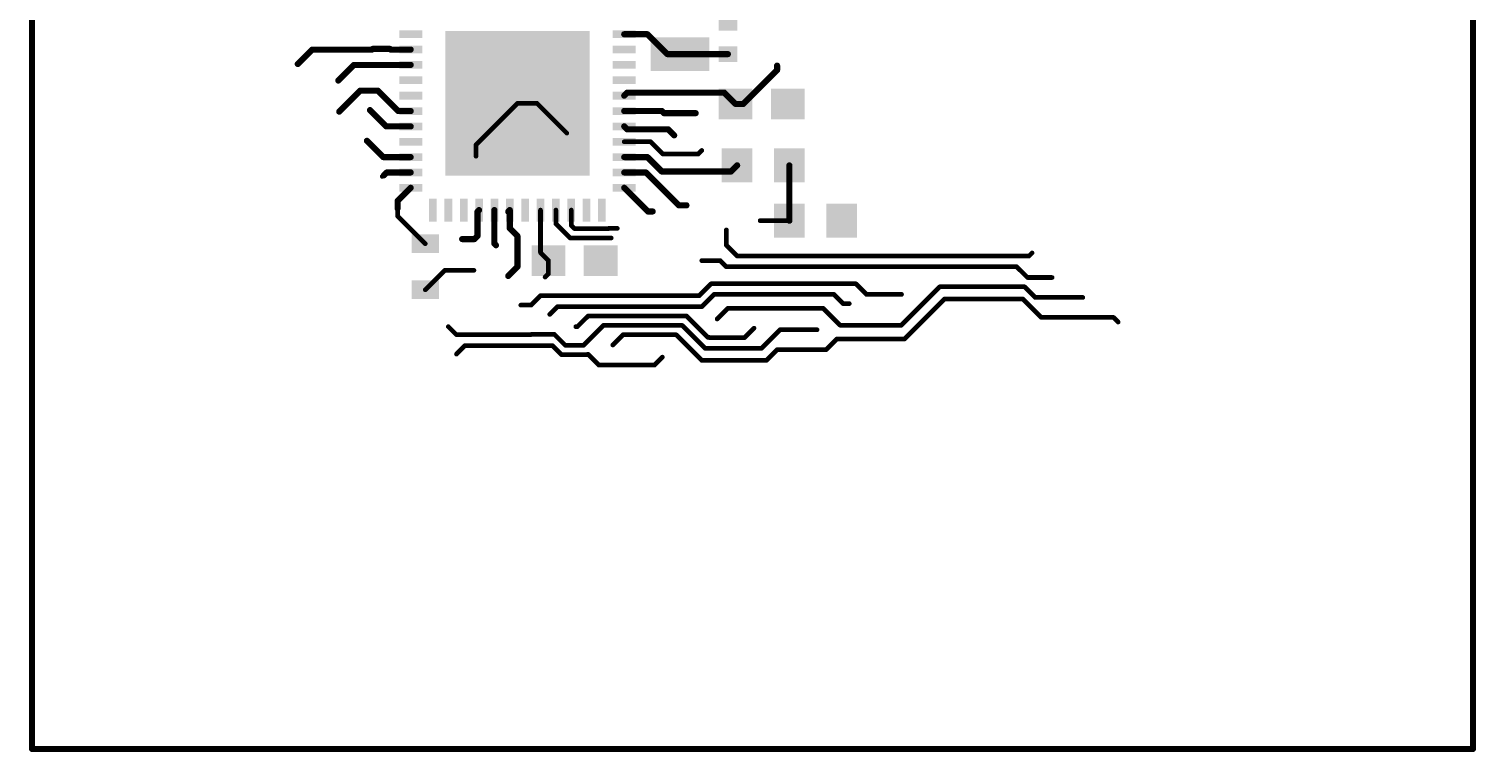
# Model space of a CAD drawing. Extents: x -24.5 to 22.6, y -29.3 to 21.6.
# Drawn here: x -24.5 to 22.6, y -29.3 to -5.76 of the extents above; entities that cross this region are included whole.
import ezdxf

# ---------------------------------------------------------------- set-up
doc = ezdxf.new("R2010")
doc.units = 0
doc.layers.add('16', color=132, linetype='CONTINUOUS')

# ---------------------------------------------------------------- blocks, each defined once
blk = doc.blocks.new('RECT')
blk.add_solid([(-0.5, -0.5), (0.5, -0.5), (-0.5, 0.5), (0.5, 0.5)])

msp = doc.modelspace()

# ---------------------------------------------------------------- linework, layer by layer
at = {"layer": '16'}
for points, const_width in [([(-24.4, 21.45), (-24.4, -29.2)], 0.2), ([(22.5, -29.2), (22.5, 21.45)], 0.2), ([(-5.125, -5.93), (-4.37, -5.93)], 0.2), ([(-4.37, -5.93), (-3.722, -6.578)], 0.2), ([(-15.2805, -6.43), (-15.7502, -6.8998)], 0.2), ([(-13.3371, -6.43), (-15.2805, -6.43)], 0.2), ([(-13.3137, -6.4066), (-13.3371, -6.43)], 0.2), ([(-12.7492, -6.4066), (-13.3137, -6.4066)], 0.2), ([(-12.7258, -6.43), (-12.7492, -6.4066)], 0.2), ([(-12.7258, -6.43), (-12.075, -6.43)], 0.2), ([(-3.722, -6.578), (-3.308, -6.578)], 0.2), ([(-3.308, -6.578), (-3.31, -6.58)], 0.2), ([(-1.75, -6.578), (-3.308, -6.578)], 0.2), ([(-13.9234, -6.93), (-14.4314, -7.438)], 0.2), ([(-12.075, -6.93), (-13.9234, -6.93)], 0.2), ([(-0.1491, -7.1009), (-1.2482, -8.2)], 0.2), ([(-0.1491, -6.9509), (-0.1491, -7.1009)], 0.2), ([(-13.7194, -7.7694), (-14.4, -8.45)], 0.2), ([(-13.1388, -7.7694), (-13.7194, -7.7694)], 0.2), ([(-12.4782, -8.43), (-13.1388, -7.7694)], 0.2), ([(-5.025, -7.83), (-5.125, -7.93)], 0.2), ([(-1.87, -7.83), (-5.025, -7.83)], 0.2), ([(-1.5, -8.2), (-1.87, -7.83)], 0.2), ([(-12.87, -8.93), (-13.4, -8.4)], 0.2), ([(-12.075, -8.43), (-12.4782, -8.43)], 0.2), ([(-8.6, -8.18), (-9.95, -9.53)], 0.1524), ([(-8.6, -8.18), (-7.9632, -8.18)], 0.1524), ([(-7.9632, -8.18), (-6.9932, -9.15)], 0.1524), ([(-5.125, -8.43), (-3.9015, -8.43)], 0.2), ([(-3.8315, -8.5), (-3.9015, -8.43)], 0.2), ([(-2.8, -8.5), (-3.8315, -8.5)], 0.2), ([(-1.5, -8.2), (-1.2482, -8.2)], 0.2), ([(-12.075, -8.93), (-12.87, -8.93)], 0.2), ([(-5.125, -8.93), (-5.0316, -9.0234)], 0.2), ([(-3.7, -9.0234), (-5.0316, -9.0234)], 0.2), ([(-3.5, -9.2233), (-3.7, -9.0234)], 0.2), ([(-12.97, -9.93), (-13.5, -9.4)], 0.2), ([(-5.125, -9.43), (-4.27, -9.43)], 0.1524), ([(-4.27, -9.43), (-3.8699, -9.8301)], 0.1524), ([(-12.075, -9.93), (-12.97, -9.93)], 0.2), ([(-9.95, -9.53), (-9.95, -9.9)], 0.1524), ([(-5.125, -9.93), (-4.37, -9.93)], 0.2), ([(-4.37, -9.93), (-3.9, -10.4)], 0.2), ([(-3.8699, -9.8301), (-2.7166, -9.8301)], 0.1524), ([(-2.7166, -9.8301), (-2.6, -9.7136)], 0.1524), ([(-12.9442, -10.5216), (-12.8527, -10.43)], 0.2), ([(-12.075, -10.43), (-12.8527, -10.43)], 0.2), ([(-5.125, -10.43), (-4.42, -10.43)], 0.2), ([(-4.42, -10.43), (-3.35, -11.5)], 0.2), ([(-3.9, -10.4), (-2, -10.4)], 0.2), ([(-2, -10.4), (-1.7, -10.4)], 0.2), ([(-1.65, -10.4), (-1.7, -10.4)], 0.2), ([(-1.45, -10.2), (-1.65, -10.4)], 0.2), ([(0.25, -10.2), (0.25, -12)], 0.2), ([(-13, -10.5606), (-12.961, -10.5216)], 0.1524), ([(-12.961, -10.5216), (-12.9442, -10.5216)], 0.1524), ([(-12.075, -10.93), (-12.5, -11.355)], 0.2), ([(-5.125, -10.93), (-4.355, -11.7)], 0.2), ([(-12.5, -11.6), (-12.5, -11.355)], 0.2), ([(-12.5, -11.8507), (-12.5, -11.6)], 0.1524), ([(-11.6, -12.7507), (-12.5, -11.8507)], 0.1524), ([(-9.85, -11.655), (-9.9, -11.705)], 0.2), ([(-9.9, -11.705), (-9.9, -12.5)], 0.2), ([(-9.35, -12.75), (-9.35, -11.655)], 0.2), ([(-8.9, -11.705), (-8.85, -11.655)], 0.2), ([(-8.85, -11.655), (-8.85, -12.25)], 0.2), ([(-7.85, -11.655), (-7.85, -13.04)], 0.1524), ([(-7.35, -11.655), (-7.35, -12.1)], 0.1524), ([(-6.85, -11.655), (-6.85, -12.15)], 0.1524), ([(-4.355, -11.7), (-4.2, -11.7)], 0.2), ([(-3.35, -11.5), (-3.1, -11.5)], 0.2), ([(-8.85, -12.25), (-8.6, -12.5)], 0.2), ([(-7.35, -12.1), (-6.8866, -12.5634)], 0.1524), ([(-6.85, -12.15), (-6.7414, -12.2586)], 0.1524), ([(-6.7414, -12.2586), (-5.6303, -12.2586)], 0.1524), ([(-5.6303, -12.2586), (-5.6217, -12.25)], 0.1524), ([(-5.6217, -12.25), (-5.35, -12.25)], 0.1524), ([(-1.8, -12.3), (-1.8, -12.8)], 0.1524), ([(0.25, -12), (-0.7, -12)], 0.1524), ([(-10, -12.6), (-10.4, -12.6)], 0.2), ([(-9.9, -12.5), (-10, -12.6)], 0.2), ([(-9.3, -12.8), (-9.35, -12.75)], 0.2), ([(-8.6, -12.5), (-8.6, -13.5)], 0.2), ([(-6.8866, -12.5634), (-5.55, -12.5634)], 0.1524), ([(-7.85, -13.04), (-7.59, -13.3)], 0.1524), ([(-1.45, -13.15), (-1.8, -12.8)], 0.1524), ([(-1.45, -13.15), (8.05, -13.15)], 0.1524), ([(8.05, -13.15), (8.15, -13.05)], 0.1524), ([(-11.6, -14.2493), (-10.9672, -13.6165)], 0.1524), ([(-10.9672, -13.6165), (-10.0165, -13.6165)], 0.1524), ([(-8.6, -13.5), (-8.9, -13.8)], 0.2), ([(-7.59, -13.7264), (-7.7, -13.8364)], 0.1524), ([(-7.59, -13.3), (-7.59, -13.7264)], 0.1524), ([(-2.6, -13.3), (-2, -13.3)], 0.1524), ([(-1.8, -13.5), (-2, -13.3)], 0.1524), ([(7.65, -13.5), (-1.8, -13.5)], 0.1524), ([(8, -13.85), (7.65, -13.5)], 0.1524), ([(-2.2952, -14.0548), (-2.6836, -14.4432)], 0.1524), ([(2.4129, -14.0548), (-2.2952, -14.0548)], 0.1524), ([(2.7582, -14.4), (2.4129, -14.0548)], 0.1524), ([(5.15, -14.15), (3.8952, -15.4048)], 0.1524), ([(7.9, -14.15), (5.15, -14.15)], 0.1524), ([(8.25, -14.5), (7.9, -14.15)], 0.1524), ([(8.8, -13.85), (8, -13.85)], 0.1524), ([(-7.8514, -14.4432), (-8.1582, -14.75)], 0.1524), ([(-2.6836, -14.4432), (-7.8514, -14.4432)], 0.1524), ([(-2.2, -14.4), (-2.6, -14.8)], 0.1524), ([(1.7, -14.4), (-2.2, -14.4)], 0.1524), ([(2, -14.7), (1.7, -14.4)], 0.1524), ([(3.9, -14.4), (2.7582, -14.4)], 0.1524), ([(5.3, -14.55), (4, -15.85)], 0.1524), ([(7.85, -14.55), (5.3, -14.55)], 0.1524), ([(8.45, -15.15), (7.85, -14.55)], 0.1524), ([(9.8, -14.5), (8.25, -14.5)], 0.1524), ([(-8.1582, -14.75), (-8.4912, -14.75)], 0.1524), ([(-7.3, -14.8), (-7.55, -15.05)], 0.1524), ([(-2.6, -14.8), (-7.3, -14.8)], 0.1524), ([(-6.3048, -15.1048), (-6.65, -15.45)], 0.1524), ([(-3.0952, -15.1048), (-6.3048, -15.1048)], 0.1524), ([(-2.4, -15.8), (-3.0952, -15.1048)], 0.1524), ([(-1.7548, -14.8548), (-2.1, -15.2)], 0.1524), ([(1.3548, -14.8548), (-1.7548, -14.8548)], 0.1524), ([(1.9048, -15.4048), (1.3548, -14.8548)], 0.1524), ([(2.2, -14.7), (2, -14.7)], 0.1524), ([(-10.85, -15.45), (-10.5932, -15.7068)], 0.1524), ([(-6.65, -15.45), (-6.7, -15.45)], 0.1524), ([(-5.8014, -15.4096), (-6.4487, -16.0568)], 0.1524), ([(-3.2404, -15.4096), (-5.8014, -15.4096)], 0.1524), ([(-2.4952, -16.1548), (-3.2404, -15.4096)], 0.1524), ([(-0.9, -15.5), (-1.2068, -15.8068)], 0.1524), ([(-0.05, -15.55), (-0.6548, -16.1548)], 0.1524), ([(1.15, -15.55), (-0.05, -15.55)], 0.1524), ([(3.8952, -15.4048), (1.9048, -15.4048)], 0.1524), ([(10.8, -15.15), (8.45, -15.15)], 0.1524), ([(10.95, -15.3), (10.8, -15.15)], 0.1524), ([(-8.1486, -15.7068), (-10.5932, -15.7068)], 0.1524), ([(-10.3064, -16.0655), (-10.5841, -16.3432)], 0.1524), ([(-7.4655, -16.0655), (-10.3064, -16.0655)], 0.1524), ([(-8.1418, -15.7), (-8.1486, -15.7068)], 0.1524), ([(-7.4, -15.7), (-8.1418, -15.7)], 0.1524), ([(-7.1695, -16.3616), (-7.4655, -16.0655)], 0.1524), ([(-7.0432, -16.0568), (-7.4, -15.7)], 0.1524), ([(-6.4487, -16.0568), (-7.0432, -16.0568)], 0.1524), ([(-5.1644, -15.7144), (-5.4959, -16.0459)], 0.1524), ([(-3.4356, -15.7144), (-5.1644, -15.7144)], 0.1524), ([(-2.6, -16.55), (-3.4356, -15.7144)], 0.1524), ([(-2.3582, -15.8), (-2.4, -15.8)], 0.1524), ([(-2.3514, -15.8068), (-2.3582, -15.8)], 0.1524), ([(-1.2068, -15.8068), (-2.3514, -15.8068)], 0.1524), ([(1.8, -15.85), (1.45, -16.2)], 0.1524), ([(4, -15.85), (1.8, -15.85)], 0.1524), ([(-6.3224, -16.3616), (-7.1695, -16.3616)], 0.1524), ([(-6.3108, -16.35), (-6.3224, -16.3616)], 0.1524), ([(-6.3, -16.35), (-6.3108, -16.35)], 0.1524), ([(-5.9473, -16.7027), (-6.3, -16.35)], 0.1524), ([(-3.8841, -16.4432), (-4.1436, -16.7027)], 0.1524), ([(-0.5, -16.55), (-2.6, -16.55)], 0.1524), ([(-0.6548, -16.1548), (-2.4952, -16.1548)], 0.1524), ([(-0.15, -16.2), (-0.5, -16.55)], 0.1524), ([(1.45, -16.2), (-0.15, -16.2)], 0.1524), ([(-4.1436, -16.7027), (-5.9473, -16.7027)], 0.1524), ([(-24.4, -29.2), (22.5, -29.2)], 0.2)]:
    msp.add_lwpolyline(points, dxfattribs=dict(at, const_width=const_width))
for points, const_width in [([(-5.125, -5.88, 1), (-5.125, -5.98)], 0.1), ([(-4.3346, -5.8946, 1), (-4.4054, -5.9654)], 0.1), ([(-4.37, -5.98, 1), (-4.37, -5.88)], 0.1), ([(-15.2805, -6.38, 1), (-15.2805, -6.48)], 0.1), ([(-15.2451, -6.4654, 1), (-15.3158, -6.3946)], 0.1), ([(-13.3724, -6.3946, 1), (-13.3017, -6.4654)], 0.1), ([(-13.3137, -6.3566, 1), (-13.3137, -6.4566)], 0.1), ([(-13.2783, -6.442, 1), (-13.349, -6.3712)], 0.1), ([(-13.3371, -6.48, 1), (-13.3371, -6.38)], 0.1), ([(-12.7138, -6.3712, 1), (-12.7845, -6.442)], 0.1), ([(-12.7258, -6.38, 1), (-12.7258, -6.48)], 0.1), ([(-12.7611, -6.4654, 1), (-12.6904, -6.3946)], 0.1), ([(-12.7492, -6.4566, 1), (-12.7492, -6.3566)], 0.1), ([(-12.075, -6.48, 1), (-12.075, -6.38)], 0.1), ([(-3.722, -6.528, 1), (-3.722, -6.628)], 0.1), ([(-3.7574, -6.6134, 1), (-3.6866, -6.5426)], 0.1), ([(-3.3454, -6.5446, 1), (-3.2746, -6.6154)], 0.1), ([(-3.308, -6.528, 1), (-3.308, -6.628)], 0.1), ([(-3.2726, -6.6134, 1), (-3.3434, -6.5426)], 0.1), ([(-3.308, -6.628, 1), (-3.308, -6.528)], 0.1), ([(-1.75, -6.628, 1), (-1.75, -6.528)], 0.1), ([(-15.7856, -6.8644, 1), (-15.7149, -6.9351)], 0.1), ([(-13.9234, -6.88, 1), (-13.9234, -6.98)], 0.1), ([(-13.888, -6.9654, 1), (-13.9588, -6.8946)], 0.1), ([(-12.075, -6.98, 1), (-12.075, -6.88)], 0.1), ([(-0.0991, -6.9509, 1), (-0.1991, -6.9509)], 0.1), ([(-0.1991, -7.1009, 1), (-0.0991, -7.1009)], 0.1), ([(-0.1137, -7.1363, 1), (-0.1844, -7.0656)], 0.1), ([(-14.4668, -7.4026, 1), (-14.396, -7.4734)], 0.1), ([(-13.7194, -7.7194, 1), (-13.7194, -7.8194)], 0.1), ([(-13.684, -7.8048, 1), (-13.7548, -7.734)], 0.1), ([(-13.1034, -7.734, 1), (-13.1741, -7.8048)], 0.1), ([(-13.1388, -7.8194, 1), (-13.1388, -7.7194)], 0.1), ([(-5.1604, -7.8946, 1), (-5.0896, -7.9654)], 0.1), ([(-5.025, -7.78, 1), (-5.025, -7.88)], 0.1), ([(-4.9896, -7.8654, 1), (-5.0604, -7.7946)], 0.1), ([(-1.8346, -7.7946, 1), (-1.9054, -7.8654)], 0.1), ([(-1.87, -7.88, 1), (-1.87, -7.78)], 0.1), ([(-14.4354, -8.4146, 1), (-14.3646, -8.4854)], 0.1), ([(-13.3646, -8.3646, 1), (-13.4354, -8.4354)], 0.1), ([(-12.4782, -8.38, 1), (-12.4782, -8.48)], 0.1), ([(-12.5135, -8.4654, 1), (-12.4428, -8.3946)], 0.1), ([(-12.075, -8.48, 1), (-12.075, -8.38)], 0.1), ([(-8.6, -8.1419, 1), (-8.6, -8.2181)], 0.0762), ([(-8.5731, -8.2069, 1), (-8.6269, -8.1531)], 0.0762), ([(-7.9363, -8.1531, 1), (-7.9901, -8.2069)], 0.0762), ([(-7.9632, -8.2181, 1), (-7.9632, -8.1419)], 0.0762), ([(-5.125, -8.38, 1), (-5.125, -8.48)], 0.1), ([(-3.8662, -8.3946, 1), (-3.9369, -8.4654)], 0.1), ([(-3.9015, -8.48, 1), (-3.9015, -8.38)], 0.1), ([(-3.8315, -8.45, 1), (-3.8315, -8.55)], 0.1), ([(-3.8669, -8.5354, 1), (-3.7962, -8.4646)], 0.1), ([(-2.8, -8.55, 1), (-2.8, -8.45)], 0.1), ([(-1.5, -8.15, 1), (-1.5, -8.25)], 0.1), ([(-1.5354, -8.2354, 1), (-1.4646, -8.1646)], 0.1), ([(-1.2835, -8.1646, 1), (-1.2128, -8.2354)], 0.1), ([(-1.2482, -8.25, 1), (-1.2482, -8.15)], 0.1), ([(-12.87, -8.88, 1), (-12.87, -8.98)], 0.1), ([(-12.9054, -8.9654, 1), (-12.8346, -8.8946)], 0.1), ([(-12.075, -8.98, 1), (-12.075, -8.88)], 0.1), ([(-5.0896, -8.8946, 1), (-5.1604, -8.9654)], 0.1), ([(-5.0316, -8.9733, 1), (-5.0316, -9.0734)], 0.1), ([(-5.067, -9.0587, 1), (-4.9963, -8.988)], 0.1), ([(-3.6646, -8.988, 1), (-3.7354, -9.0587)], 0.1), ([(-3.7, -9.0734, 1), (-3.7, -8.9733)], 0.1), ([(-13.4646, -9.3646, 1), (-13.5354, -9.4354)], 0.1), ([(-7.0201, -9.1769, 1), (-6.9663, -9.1231)], 0.0762), ([(-5.125, -9.3919, 1), (-5.125, -9.4681)], 0.0762), ([(-4.2431, -9.4031, 1), (-4.2969, -9.4569)], 0.0762), ([(-4.27, -9.4681, 1), (-4.27, -9.3919)], 0.0762), ([(-3.5354, -9.2587, 1), (-3.4646, -9.188)], 0.1), ([(-12.97, -9.88, 1), (-12.97, -9.98)], 0.1), ([(-13.0054, -9.9654, 1), (-12.9346, -9.8946)], 0.1), ([(-12.075, -9.98, 1), (-12.075, -9.88)], 0.1), ([(-9.9119, -9.53, 1), (-9.9881, -9.53)], 0.0762), ([(-9.9881, -9.9, 1), (-9.9119, -9.9)], 0.0762), ([(-9.9769, -9.5031, 1), (-9.9231, -9.5569)], 0.0762), ([(-5.125, -9.88, 1), (-5.125, -9.98)], 0.1), ([(-4.3346, -9.8946, 1), (-4.4054, -9.9654)], 0.1), ([(-4.37, -9.98, 1), (-4.37, -9.88)], 0.1), ([(-3.8699, -9.792, 1), (-3.8699, -9.8682)], 0.0762), ([(-3.8968, -9.8571, 1), (-3.8429, -9.8032)], 0.0762), ([(-2.7435, -9.8032, 1), (-2.6896, -9.8571)], 0.0762), ([(-2.7166, -9.8682, 1), (-2.7166, -9.792)], 0.0762), ([(-2.5731, -9.7405, 1), (-2.6269, -9.6867)], 0.0762), ([(-12.8527, -10.38, 1), (-12.8527, -10.48)], 0.1), ([(-12.8173, -10.4654, 1), (-12.888, -10.3946)], 0.1), ([(-12.075, -10.48, 1), (-12.075, -10.38)], 0.1), ([(-5.125, -10.38, 1), (-5.125, -10.48)], 0.1), ([(-4.3846, -10.3946, 1), (-4.4554, -10.4654)], 0.1), ([(-4.42, -10.48, 1), (-4.42, -10.38)], 0.1), ([(-3.9, -10.35, 1), (-3.9, -10.45)], 0.1), ([(-3.9354, -10.4354, 1), (-3.8646, -10.3646)], 0.1), ([(-2, -10.35, 1), (-2, -10.45)], 0.1), ([(-2, -10.45, 1), (-2, -10.35)], 0.1), ([(-1.7, -10.35, 1), (-1.7, -10.45)], 0.1), ([(-1.6854, -10.3646, 1), (-1.6146, -10.4354)], 0.1), ([(-1.7, -10.45, 1), (-1.7, -10.35)], 0.1), ([(-1.65, -10.45, 1), (-1.65, -10.35)], 0.1), ([(-1.4146, -10.2354, 1), (-1.4854, -10.1646)], 0.1), ([(0.3, -10.2, 1), (0.2, -10.2)], 0.1), ([(-13.0269, -10.5337, 1), (-12.9731, -10.5875)], 0.0762), ([(-12.9796, -10.4862, 1), (-12.9089, -10.5569)], 0.1), ([(-12.961, -10.4835, 1), (-12.961, -10.5597)], 0.0762), ([(-12.934, -10.5485, 1), (-12.9879, -10.4946)], 0.0762), ([(-12.9442, -10.5597, 1), (-12.9442, -10.4835)], 0.0762), ([(-12.0396, -10.9654, 1), (-12.1104, -10.8946)], 0.1), ([(-5.0896, -10.8946, 1), (-5.1604, -10.9654)], 0.1), ([(-12.5354, -11.3196, 1), (-12.4646, -11.3904)], 0.1), ([(-12.45, -11.355, 1), (-12.55, -11.355)], 0.1), ([(-12.55, -11.6, 1), (-12.45, -11.6)], 0.1), ([(-12.4619, -11.6, 1), (-12.5381, -11.6)], 0.0762), ([(-12.4731, -11.8238, 1), (-12.5269, -11.8776)], 0.0762), ([(-9.9354, -11.6696, 1), (-9.8646, -11.7404)], 0.1), ([(-9.85, -11.705, 1), (-9.95, -11.705)], 0.1), ([(-9.8146, -11.6904, 1), (-9.8854, -11.6196)], 0.1), ([(-9.3, -11.655, 1), (-9.4, -11.655)], 0.1), ([(-8.9354, -11.6696, 1), (-8.8646, -11.7404)], 0.1), ([(-8.8, -11.655, 1), (-8.9, -11.655)], 0.1), ([(-8.8146, -11.6904, 1), (-8.8854, -11.6196)], 0.1), ([(-7.8119, -11.655, 1), (-7.8881, -11.655)], 0.0762), ([(-7.3119, -11.655, 1), (-7.3881, -11.655)], 0.0762), ([(-6.8119, -11.655, 1), (-6.8881, -11.655)], 0.0762), ([(-4.355, -11.65, 1), (-4.355, -11.75)], 0.1), ([(-4.3904, -11.7354, 1), (-4.3196, -11.6646)], 0.1), ([(-4.2, -11.75, 1), (-4.2, -11.65)], 0.1), ([(-3.35, -11.45, 1), (-3.35, -11.55)], 0.1), ([(-3.3854, -11.5354, 1), (-3.3146, -11.4646)], 0.1), ([(-3.1, -11.55, 1), (-3.1, -11.45)], 0.1), ([(-12.5381, -11.8507, 1), (-12.4619, -11.8507)], 0.0762), ([(-8.8146, -12.2146, 1), (-8.8854, -12.2854)], 0.1), ([(-8.9, -12.25, 1), (-8.8, -12.25)], 0.1), ([(-7.3881, -12.1, 1), (-7.3119, -12.1)], 0.0762), ([(-7.3231, -12.0731, 1), (-7.3769, -12.1269)], 0.0762), ([(-6.8881, -12.15, 1), (-6.8119, -12.15)], 0.0762), ([(-6.8231, -12.1231, 1), (-6.8769, -12.1769)], 0.0762), ([(-6.7414, -12.2205, 1), (-6.7414, -12.2967)], 0.0762), ([(-6.7683, -12.2855, 1), (-6.7145, -12.2317)], 0.0762), ([(-5.6573, -12.2317, 1), (-5.6034, -12.2855)], 0.0762), ([(-5.6217, -12.2119, 1), (-5.6217, -12.2881)], 0.0762), ([(-5.5948, -12.2769, 1), (-5.6487, -12.2231)], 0.0762), ([(-5.6303, -12.2967, 1), (-5.6303, -12.2205)], 0.0762), ([(-5.35, -12.2881, 1), (-5.35, -12.2119)], 0.0762), ([(-1.7619, -12.3, 1), (-1.8381, -12.3)], 0.0762), ([(-0.7, -11.9619, 1), (-0.7, -12.0381)], 0.0762), ([(0.2, -12, 1), (0.3, -12)], 0.1), ([(0.25, -12.0381, 1), (0.25, -11.9619)], 0.0762), ([(-11.6269, -12.7776, 1), (-11.5731, -12.7238)], 0.0762), ([(-10.4, -12.55, 1), (-10.4, -12.65)], 0.1), ([(-10.0354, -12.5646, 1), (-9.9646, -12.6354)], 0.1), ([(-10, -12.65, 1), (-10, -12.55)], 0.1), ([(-9.95, -12.5, 1), (-9.85, -12.5)], 0.1), ([(-9.8646, -12.5354, 1), (-9.9354, -12.4646)], 0.1), ([(-9.3146, -12.7146, 1), (-9.3854, -12.7854)], 0.1), ([(-9.4, -12.75, 1), (-9.3, -12.75)], 0.1), ([(-9.3354, -12.8354, 1), (-9.2646, -12.7646)], 0.1), ([(-8.55, -12.5, 1), (-8.65, -12.5)], 0.1), ([(-8.6354, -12.5354, 1), (-8.5646, -12.4646)], 0.1), ([(-6.8866, -12.5253, 1), (-6.8866, -12.6015)], 0.0762), ([(-6.9135, -12.5903, 1), (-6.8597, -12.5365)], 0.0762), ([(-5.55, -12.6015, 1), (-5.55, -12.5253)], 0.0762), ([(-7.8881, -13.04, 1), (-7.8119, -13.04)], 0.0762), ([(-7.8231, -13.0131, 1), (-7.8769, -13.0669)], 0.0762), ([(-1.8381, -12.8, 1), (-1.7619, -12.8)], 0.0762), ([(-1.7731, -12.7731, 1), (-1.8269, -12.8269)], 0.0762), ([(-1.45, -13.1119, 1), (-1.45, -13.1881)], 0.0762), ([(-1.4769, -13.1769, 1), (-1.4231, -13.1231)], 0.0762), ([(8.0231, -13.1231, 1), (8.0769, -13.1769)], 0.0762), ([(8.05, -13.1881, 1), (8.05, -13.1119)], 0.0762), ([(8.1769, -13.0769, 1), (8.1231, -13.0231)], 0.0762), ([(-10.9672, -13.5784, 1), (-10.9672, -13.6546)], 0.0762), ([(-10.9403, -13.6435, 1), (-10.9942, -13.5896)], 0.0762), ([(-10.0165, -13.6546, 1), (-10.0165, -13.5784)], 0.0762), ([(-8.65, -13.5, 1), (-8.55, -13.5)], 0.1), ([(-8.5646, -13.5354, 1), (-8.6354, -13.4646)], 0.1), ([(-7.5519, -13.3, 1), (-7.6281, -13.3)], 0.0762), ([(-7.6169, -13.3269, 1), (-7.5631, -13.2731)], 0.0762), ([(-7.5631, -13.7533, 1), (-7.6169, -13.6995)], 0.0762), ([(-2.6, -13.2619, 1), (-2.6, -13.3381)], 0.0762), ([(-1.9731, -13.2731, 1), (-2.0269, -13.3269)], 0.0762), ([(-2, -13.3381, 1), (-2, -13.2619)], 0.0762), ([(-1.8, -13.4619, 1), (-1.8, -13.5381)], 0.0762), ([(-1.8269, -13.5269, 1), (-1.7731, -13.4731)], 0.0762), ([(7.6769, -13.4731, 1), (7.6231, -13.5269)], 0.0762), ([(7.65, -13.5381, 1), (7.65, -13.4619)], 0.0762), ([(-8.9354, -13.7646, 1), (-8.8646, -13.8354)], 0.1), ([(-7.7269, -13.8095, 1), (-7.6731, -13.8633)], 0.0762), ([(-7.6281, -13.7264, 1), (-7.5519, -13.7264)], 0.0762), ([(-2.2952, -14.0167, 1), (-2.2952, -14.0929)], 0.0762), ([(-2.2683, -14.0817, 1), (-2.3221, -14.0279)], 0.0762), ([(2.4399, -14.0279, 1), (2.386, -14.0817)], 0.0762), ([(2.4129, -14.0929, 1), (2.4129, -14.0167)], 0.0762), ([(5.15, -14.1119, 1), (5.15, -14.1881)], 0.0762), ([(5.1769, -14.1769, 1), (5.1231, -14.1231)], 0.0762), ([(7.9269, -14.1231, 1), (7.8731, -14.1769)], 0.0762), ([(7.9, -14.1881, 1), (7.9, -14.1119)], 0.0762), ([(8, -13.8119, 1), (8, -13.8881)], 0.0762), ([(7.9731, -13.8769, 1), (8.0269, -13.8231)], 0.0762), ([(8.8, -13.8881, 1), (8.8, -13.8119)], 0.0762), ([(-11.6269, -14.2224, 1), (-11.5731, -14.2762)], 0.0762), ([(-7.8514, -14.4051, 1), (-7.8514, -14.4813)], 0.0762), ([(-7.8244, -14.4701, 1), (-7.8783, -14.4163)], 0.0762), ([(-2.7105, -14.4163, 1), (-2.6567, -14.4701)], 0.0762), ([(-2.6836, -14.4813, 1), (-2.6836, -14.4051)], 0.0762), ([(-2.2, -14.3619, 1), (-2.2, -14.4381)], 0.0762), ([(-2.1731, -14.4269, 1), (-2.2269, -14.3731)], 0.0762), ([(1.7269, -14.3731, 1), (1.6731, -14.4269)], 0.0762), ([(1.7, -14.4381, 1), (1.7, -14.3619)], 0.0762), ([(2.7582, -14.3619, 1), (2.7582, -14.4381)], 0.0762), ([(2.7312, -14.4269, 1), (2.7851, -14.3731)], 0.0762), ([(3.9, -14.4381, 1), (3.9, -14.3619)], 0.0762), ([(5.3, -14.5119, 1), (5.3, -14.5881)], 0.0762), ([(5.3269, -14.5769, 1), (5.2731, -14.5231)], 0.0762), ([(7.8769, -14.5231, 1), (7.8231, -14.5769)], 0.0762), ([(7.85, -14.5881, 1), (7.85, -14.5119)], 0.0762), ([(8.25, -14.4619, 1), (8.25, -14.5381)], 0.0762), ([(8.2231, -14.5269, 1), (8.2769, -14.4731)], 0.0762), ([(9.8, -14.5381, 1), (9.8, -14.4619)], 0.0762), ([(-8.4912, -14.7119, 1), (-8.4912, -14.7881)], 0.0762), ([(-8.1851, -14.7231, 1), (-8.1312, -14.7769)], 0.0762), ([(-8.1582, -14.7881, 1), (-8.1582, -14.7119)], 0.0762), ([(-7.5769, -15.0231, 1), (-7.5231, -15.0769)], 0.0762), ([(-7.3, -14.7619, 1), (-7.3, -14.8381)], 0.0762), ([(-7.2731, -14.8269, 1), (-7.3269, -14.7731)], 0.0762), ([(-6.3048, -15.0667, 1), (-6.3048, -15.1429)], 0.0762), ([(-6.2779, -15.1317, 1), (-6.3317, -15.0779)], 0.0762), ([(-3.0683, -15.0779, 1), (-3.1221, -15.1317)], 0.0762), ([(-3.0952, -15.1429, 1), (-3.0952, -15.0667)], 0.0762), ([(-2.6269, -14.7731, 1), (-2.5731, -14.8269)], 0.0762), ([(-2.6, -14.8381, 1), (-2.6, -14.7619)], 0.0762), ([(-1.7548, -14.8167, 1), (-1.7548, -14.8929)], 0.0762), ([(-1.7279, -14.8817, 1), (-1.7817, -14.8279)], 0.0762), ([(1.3817, -14.8279, 1), (1.3279, -14.8817)], 0.0762), ([(1.3548, -14.8929, 1), (1.3548, -14.8167)], 0.0762), ([(2, -14.6619, 1), (2, -14.7381)], 0.0762), ([(1.9731, -14.7269, 1), (2.0269, -14.6731)], 0.0762), ([(2.2, -14.7381, 1), (2.2, -14.6619)], 0.0762), ([(-10.8231, -15.4231, 1), (-10.8769, -15.4769)], 0.0762), ([(-6.7, -15.4119, 1), (-6.7, -15.4881)], 0.0762), ([(-6.6769, -15.4231, 1), (-6.6231, -15.4769)], 0.0762), ([(-6.65, -15.4881, 1), (-6.65, -15.4119)], 0.0762), ([(-5.8014, -15.3715, 1), (-5.8014, -15.4477)], 0.0762), ([(-5.7745, -15.4365, 1), (-5.8284, -15.3827)], 0.0762), ([(-3.2135, -15.3827, 1), (-3.2673, -15.4365)], 0.0762), ([(-3.2404, -15.4477, 1), (-3.2404, -15.3715)], 0.0762), ([(-2.1269, -15.1731, 1), (-2.0731, -15.2269)], 0.0762), ([(-0.8731, -15.5269, 1), (-0.9269, -15.4731)], 0.0762), ([(-0.05, -15.5119, 1), (-0.05, -15.5881)], 0.0762), ([(-0.0231, -15.5769, 1), (-0.0769, -15.5231)], 0.0762), ([(1.15, -15.5881, 1), (1.15, -15.5119)], 0.0762), ([(1.9048, -15.3667, 1), (1.9048, -15.4429)], 0.0762), ([(1.8779, -15.4317, 1), (1.9317, -15.3779)], 0.0762), ([(3.8683, -15.3779, 1), (3.9221, -15.4317)], 0.0762), ([(3.8952, -15.4429, 1), (3.8952, -15.3667)], 0.0762), ([(8.45, -15.1119, 1), (8.45, -15.1881)], 0.0762), ([(8.4231, -15.1769, 1), (8.4769, -15.1231)], 0.0762), ([(10.8269, -15.1231, 1), (10.7731, -15.1769)], 0.0762), ([(10.8, -15.1881, 1), (10.8, -15.1119)], 0.0762), ([(10.9231, -15.3269, 1), (10.9769, -15.2731)], 0.0762), ([(-10.5932, -15.6687, 1), (-10.5932, -15.7449)], 0.0762), ([(-10.6201, -15.7337, 1), (-10.5663, -15.6799)], 0.0762), ([(-10.3064, -16.0274, 1), (-10.3064, -16.1036)], 0.0762), ([(-10.2795, -16.0925, 1), (-10.3334, -16.0386)], 0.0762), ([(-8.1756, -15.6799, 1), (-8.1217, -15.7337)], 0.0762), ([(-8.1418, -15.6619, 1), (-8.1418, -15.7381)], 0.0762), ([(-8.1149, -15.7269, 1), (-8.1688, -15.6731)], 0.0762), ([(-8.1486, -15.7449, 1), (-8.1486, -15.6687)], 0.0762), ([(-7.4386, -16.0386, 1), (-7.4925, -16.0925)], 0.0762), ([(-7.4655, -16.1036, 1), (-7.4655, -16.0274)], 0.0762), ([(-7.3731, -15.6731, 1), (-7.4269, -15.7269)], 0.0762), ([(-7.4, -15.7381, 1), (-7.4, -15.6619)], 0.0762), ([(-7.0432, -16.0187, 1), (-7.0432, -16.0949)], 0.0762), ([(-7.0701, -16.0837, 1), (-7.0163, -16.0299)], 0.0762), ([(-6.4756, -16.0299, 1), (-6.4217, -16.0837)], 0.0762), ([(-6.4487, -16.0949, 1), (-6.4487, -16.0187)], 0.0762), ([(-5.5229, -16.019, 1), (-5.469, -16.0729)], 0.0762), ([(-5.1644, -15.6763, 1), (-5.1644, -15.7525)], 0.0762), ([(-5.1375, -15.7413, 1), (-5.1913, -15.6875)], 0.0762), ([(-3.4087, -15.6875, 1), (-3.4625, -15.7413)], 0.0762), ([(-3.4356, -15.7525, 1), (-3.4356, -15.6763)], 0.0762), ([(-2.4, -15.7619, 1), (-2.4, -15.8381)], 0.0762), ([(-2.4269, -15.8269, 1), (-2.3731, -15.7731)], 0.0762), ([(-2.3312, -15.7731, 1), (-2.3851, -15.8269)], 0.0762), ([(-2.3514, -15.7687, 1), (-2.3514, -15.8449)], 0.0762), ([(-2.3783, -15.8337, 1), (-2.3244, -15.7799)], 0.0762), ([(-2.3582, -15.8381, 1), (-2.3582, -15.7619)], 0.0762), ([(-1.2337, -15.7799, 1), (-1.1799, -15.8337)], 0.0762), ([(-1.2068, -15.8449, 1), (-1.2068, -15.7687)], 0.0762), ([(1.8, -15.8119, 1), (1.8, -15.8881)], 0.0762), ([(1.8269, -15.8769, 1), (1.7731, -15.8231)], 0.0762), ([(3.9731, -15.8231, 1), (4.0269, -15.8769)], 0.0762), ([(4, -15.8881, 1), (4, -15.8119)], 0.0762), ([(-10.611, -16.3163, 1), (-10.5571, -16.3701)], 0.0762), ([(-7.1695, -16.3235, 1), (-7.1695, -16.3997)], 0.0762), ([(-7.1964, -16.3885, 1), (-7.1425, -16.3347)], 0.0762), ([(-6.3493, -16.3347, 1), (-6.2955, -16.3885)], 0.0762), ([(-6.3108, -16.3119, 1), (-6.3108, -16.3881)], 0.0762), ([(-6.2731, -16.3231, 1), (-6.3269, -16.3769)], 0.0762), ([(-6.2839, -16.3769, 1), (-6.3377, -16.3231)], 0.0762), ([(-6.3224, -16.3997, 1), (-6.3224, -16.3235)], 0.0762), ([(-6.3, -16.3881, 1), (-6.3, -16.3119)], 0.0762), ([(-3.8571, -16.4701, 1), (-3.911, -16.4163)], 0.0762), ([(-2.6, -16.5119, 1), (-2.6, -16.5881)], 0.0762), ([(-2.6269, -16.5769, 1), (-2.5731, -16.5231)], 0.0762), ([(-2.4952, -16.1167, 1), (-2.4952, -16.1929)], 0.0762), ([(-2.5221, -16.1817, 1), (-2.4683, -16.1279)], 0.0762), ([(-0.6817, -16.1279, 1), (-0.6279, -16.1817)], 0.0762), ([(-0.6548, -16.1929, 1), (-0.6548, -16.1167)], 0.0762), ([(-0.5269, -16.5231, 1), (-0.4731, -16.5769)], 0.0762), ([(-0.5, -16.5881, 1), (-0.5, -16.5119)], 0.0762), ([(-0.15, -16.1619, 1), (-0.15, -16.2381)], 0.0762), ([(-0.1231, -16.2269, 1), (-0.1769, -16.1731)], 0.0762), ([(1.4231, -16.1731, 1), (1.4769, -16.2269)], 0.0762), ([(1.45, -16.2381, 1), (1.45, -16.1619)], 0.0762), ([(-5.9473, -16.6646, 1), (-5.9473, -16.7408)], 0.0762), ([(-5.9742, -16.7297, 1), (-5.9203, -16.6758)], 0.0762), ([(-4.1706, -16.6758, 1), (-4.1167, -16.7297)], 0.0762), ([(-4.1436, -16.7408, 1), (-4.1436, -16.6646)], 0.0762), ([(-24.4, -29.15, 1), (-24.4, -29.25)], 0.1), ([(-24.45, -29.2, 1), (-24.35, -29.2)], 0.1), ([(22.45, -29.2, 1), (22.55, -29.2)], 0.1), ([(22.5, -29.25, 1), (22.5, -29.15)], 0.1)]:
    msp.add_lwpolyline(points, format="xyb", dxfattribs=dict(at, const_width=const_width))

# ---------------------------------------------------------------- block references
for p, xscale, yscale, rotation in [((-1.75, -5.562), 0.508, 0.6096, 90), ((-8.6, -8.18), 4.7, 4.7, 270), ((-5.125, -5.93), 0.75, 0.25, 180), ((-3.31, -6.58), 1.1, 1.9, 270), ((-5.125, -6.43), 0.75, 0.25, 180), ((-1.75, -6.578), 0.508, 0.6096, 90), ((-5.125, -6.93), 0.75, 0.25, 180), ((-5.125, -7.43), 0.75, 0.25, 180), ((-5.125, -7.93), 0.75, 0.25, 180), ((-5.125, -8.43), 0.75, 0.25, 180), ((-5.125, -8.93), 0.75, 0.25, 180), ((-5.125, -9.43), 0.75, 0.25, 180), ((-5.125, -9.93), 0.75, 0.25, 180), ((-5.125, -10.43), 0.75, 0.25, 180), ((-5.125, -10.93), 0.75, 0.25, 180), ((-11.35, -11.655), 0.75, 0.25, 90), ((-10.85, -11.655), 0.75, 0.25, 90), ((-10.35, -11.655), 0.75, 0.25, 90), ((-9.85, -11.655), 0.75, 0.25, 90), ((-9.35, -11.655), 0.75, 0.25, 90), ((-8.85, -11.655), 0.75, 0.25, 90), ((-8.35, -11.655), 0.75, 0.25, 90), ((-7.85, -11.655), 0.75, 0.25, 90), ((-7.35, -11.655), 0.75, 0.25, 90), ((-6.85, -11.655), 0.75, 0.25, 90), ((-6.35, -11.655), 0.75, 0.25, 90), ((-5.85, -11.655), 0.75, 0.25, 90), ((-11.6, -12.7507), 0.6096, 0.889, 270), ((-11.6, -14.2493), 0.6096, 0.889, 270)]:
    msp.add_blockref('RECT', p, dxfattribs=dict(at, xscale=xscale, yscale=yscale, rotation=rotation))
at = {"layer": '16', "xscale": 0.75, "yscale": 0.25}
for p in [(-12.075, -5.93), (-12.075, -6.43), (-12.075, -6.93), (-12.075, -7.43), (-12.075, -7.93), (-12.075, -8.43), (-12.075, -8.93), (-12.075, -9.43), (-12.075, -9.93), (-12.075, -10.43), (-12.075, -10.93)]:
    msp.add_blockref('RECT', p, dxfattribs=at)
at = {"layer": '16', "xscale": 1.1}
for p in [(-1.5, -8.2), (0.2, -8.2), (-7.59, -13.3), (-5.89, -13.3)]:
    msp.add_blockref('RECT', p, dxfattribs=at)
at = {"layer": '16', "yscale": 1.1, "rotation": 180}
for p in [(-1.45, -10.2), (0.25, -10.2)]:
    msp.add_blockref('RECT', p, dxfattribs=at)
at = {"layer": '16', "yscale": 1.1}
for p in [(0.25, -12), (1.95, -12)]:
    msp.add_blockref('RECT', p, dxfattribs=at)

doc.saveas('drawing.dxf')
